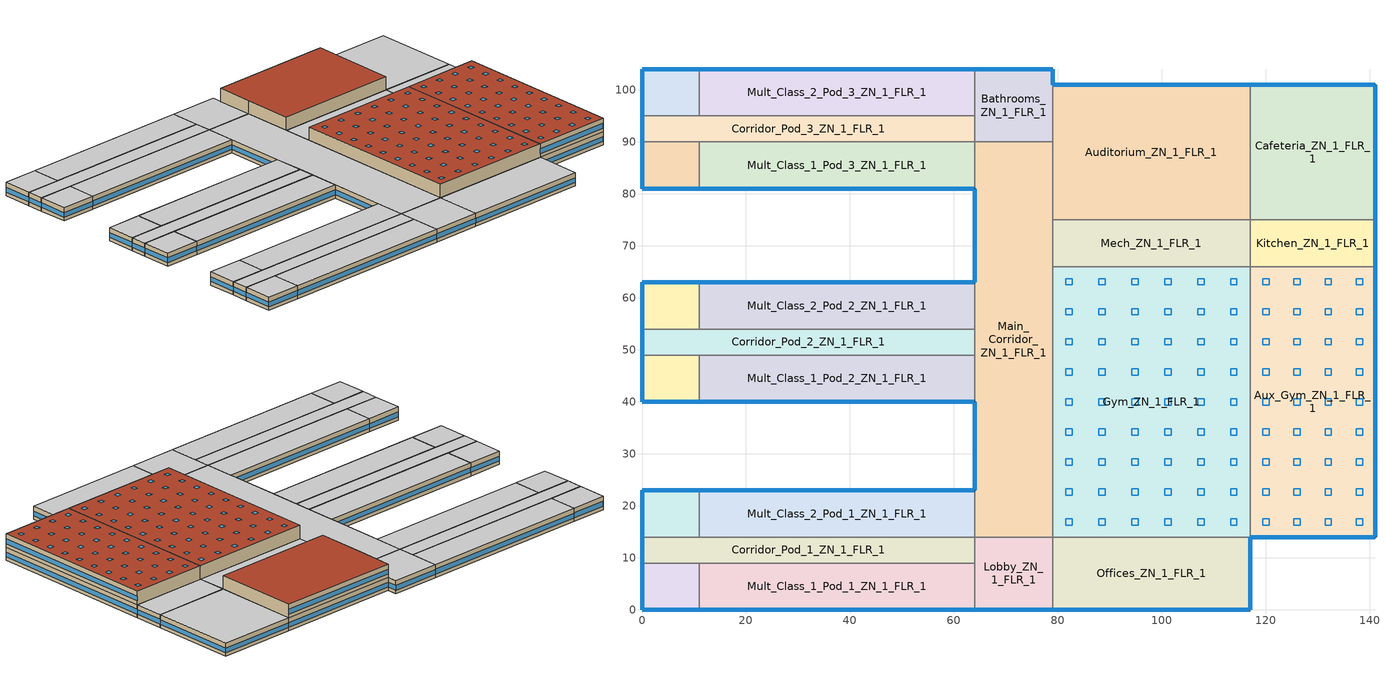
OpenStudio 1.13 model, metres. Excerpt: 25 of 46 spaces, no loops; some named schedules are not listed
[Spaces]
Kitchen_ZN_1_FLR_1
 floor ground: 141,75 141,66 117,66 117,75 z0
 wall outside: 141,66 141,75 z0:4
 wall to Cafeteria_ZN_1_FLR_1: 141,75 117,75 z0:4
 wall to Aux_Gym_ZN_1_FLR_1: 117,66 141,66 z0:4
 wall to Mech_ZN_1_FLR_1: 117,75 117,66 z0:4
 window: 141,66.05 141,74.95 z1.1:2.52
 ceiling to LIBRARY_MEDIA_CENTER_ZN_1_FLR_2: 141,66 141,75 117,75 117,66 z4
Gym_ZN_1_FLR_1
 floor ground: 117,66 117,14 79,14 79,66 z0
 wall to Aux_Gym_ZN_1_FLR_1: 117,14 117,66 z4:8; 117,14 117,66 z0:4
 wall to Main_Corridor_ZN_1_FLR_1: 79,66 79,14 z0:4
 wall to Offices_ZN_1_FLR_1: 79,14 117,14 z0:4
 wall to Offices_ZN_1_FLR_2: 79,14 117,14 z4:8
 wall to Mech_ZN_1_FLR_2: 117,66 79,66 z4:8
 wall to Mech_ZN_1_FLR_1: 117,66 79,66 z0:4
 wall to Main_Corridor_ZN_1_FLR_2: 79,66 79,14 z4:8
 roof outside: 117,14 117,66 79,66 79,14 z8
 skylight: 89.11,56.72 89.11,57.94 87.89,57.94 87.89,56.72 z8; 114.44,39.39 114.44,40.61 113.22,40.61 113.22,39.39 z8; 82.78,56.72 82.78,57.94 81.56,57.94 81.56,56.72 z8; 95.44,33.61 95.44,34.83 94.22,34.83 94.22,33.61 z8; 114.44,45.17 114.44,46.39 113.22,46.39 113.22,45.17 z8; 89.11,33.61 89.11,34.83 87.89,34.83 87.89,33.61 z8; 89.11,50.95 89.11,52.17 87.89,52.17 87.89,50.95 z8; 108.11,33.61 108.11,34.83 106.89,34.83 106.89,33.61 z8; 101.78,62.5 101.78,63.72 100.56,63.72 100.56,62.5 z8; 108.11,56.72 108.11,57.94 106.89,57.94 106.89,56.72 z8; 114.44,22.06 114.44,23.28 113.22,23.28 113.22,22.06 z8; 82.78,62.5 82.78,63.72 81.56,63.72 81.56,62.5 z8; 101.78,39.39 101.78,40.61 100.56,40.61 100.56,39.39 z8; 82.78,50.95 82.78,52.17 81.56,52.17 81.56,50.95 z8; 95.44,27.83 95.44,29.05 94.22,29.05 94.22,27.83 z8; 114.44,16.28 114.44,17.5 113.22,17.5 113.22,16.28 z8; 114.44,27.83 114.44,29.05 113.22,29.05 113.22,27.83 z8; 108.11,22.06 108.11,23.28 106.89,23.28 106.89,22.06 z8; 101.78,22.06 101.78,23.28 100.56,23.28 100.56,22.06 z8; 108.11,39.39 108.11,40.61 106.89,40.61 106.89,39.39 z8; 89.11,62.5 89.11,63.72 87.89,63.72 87.89,62.5 z8; 101.78,33.61 101.78,34.83 100.56,34.83 100.56,33.61 z8; 89.11,16.28 89.11,17.5 87.89,17.5 87.89,16.28 z8; 82.78,45.17 82.78,46.39 81.56,46.39 81.56,45.17 z8; 82.78,33.61 82.78,34.83 81.56,34.83 81.56,33.61 z8; 95.44,50.95 95.44,52.17 94.22,52.17 94.22,50.95 z8; 95.44,22.06 95.44,23.28 94.22,23.28 94.22,22.06 z8; 114.44,33.61 114.44,34.83 113.22,34.83 113.22,33.61 z8; 108.11,16.28 108.11,17.5 106.89,17.5 106.89,16.28 z8; 101.78,45.17 101.78,46.39 100.56,46.39 100.56,45.17 z8; 101.78,56.72 101.78,57.94 100.56,57.94 100.56,56.72 z8; 89.11,27.83 89.11,29.05 87.89,29.05 87.89,27.83 z8; 95.44,56.72 95.44,57.94 94.22,57.94 94.22,56.72 z8; 89.11,22.06 89.11,23.28 87.89,23.28 87.89,22.06 z8; 101.78,16.28 101.78,17.5 100.56,17.5 100.56,16.28 z8; 108.11,27.83 108.11,29.05 106.89,29.05 106.89,27.83 z8; 82.78,16.28 82.78,17.5 81.56,17.5 81.56,16.28 z8; 89.11,45.17 89.11,46.39 87.89,46.39 87.89,45.17 z8; 101.78,50.95 101.78,52.17 100.56,52.17 100.56,50.95 z8; 89.11,39.39 89.11,40.61 87.89,40.61 87.89,39.39 z8; 95.44,16.28 95.44,17.5 94.22,17.5 94.22,16.28 z8; 114.44,50.95 114.44,52.17 113.22,52.17 113.22,50.95 z8; 95.44,39.39 95.44,40.61 94.22,40.61 94.22,39.39 z8; 82.78,39.39 82.78,40.61 81.56,40.61 81.56,39.39 z8; 101.78,27.83 101.78,29.05 100.56,29.05 100.56,27.83 z8; 82.78,22.06 82.78,23.28 81.56,23.28 81.56,22.06 z8; 108.11,50.95 108.11,52.17 106.89,52.17 106.89,50.95 z8; 108.11,62.5 108.11,63.72 106.89,63.72 106.89,62.5 z8; 95.44,62.5 95.44,63.72 94.22,63.72 94.22,62.5 z8; 108.11,45.17 108.11,46.39 106.89,46.39 106.89,45.17 z8; 82.78,27.83 82.78,29.05 81.56,29.05 81.56,27.83 z8; 95.44,45.17 95.44,46.39 94.22,46.39 94.22,45.17 z8; 114.44,56.72 114.44,57.94 113.22,57.94 113.22,56.72 z8; 114.44,62.5 114.44,63.72 113.22,63.72 113.22,62.5 z8
Offices_ZN_1_FLR_1
 floor ground: 117,14 117,0 79,0 79,14 z0
 wall outside: 79,0 117,0 117,14 z0:4
 wall to Lobby_ZN_1_FLR_1: 79,14 79,0 z0:4
 window: 79.05,0 116.95,0 z1.1:2.5; 117,0.05 117,13.95 z1.1:2.51
 ceiling to Offices_ZN_1_FLR_2: 117,0 117,14 79,14 79,0 z4
Auditorium_ZN_1_FLR_1
 floor ground: 117,101 117,75 79,75 79,101 z0
 wall outside: 117,101 79,101 z4:8; 117,101 79,101 z0:4
 wall to LIBRARY_MEDIA_CENTER_ZN_1_FLR_2: 117,75 117,101 z4:8
 wall to Main_Corridor_ZN_1_FLR_1: 79,90 79,75 z0:4
 wall to Cafeteria_ZN_1_FLR_1: 117,75 117,101 z0:4
 wall to Bathrooms_ZN_1_FLR_2: 79,101 79,90 z4:8
 wall to Bathrooms_ZN_1_FLR_1: 79,101 79,90 z0:4
 wall to Main_Corridor_ZN_1_FLR_2: 79,90 79,75 z4:8
 wall to Mech_ZN_1_FLR_2: 79,75 117,75 z4:8
 wall to Mech_ZN_1_FLR_1: 79,75 117,75 z0:4
 window: 116.95,101 79.05,101 z5.1:6.5; 116.95,101 79.05,101 z1.1:2.5
 roof outside: 117,75 117,101 79,101 79,75 z8
Mult_Class_2_Pod_2_ZN_1_FLR_1
 floor ground: 64,63 64,54 11,54 11,63 z0
 wall outside: 64,63 11,63 z0:4
 wall to Corner_Class_2_Pod_2_ZN_1_FLR_1: 11,63 11,54 z0:4
 wall to Corridor_Pod_2_ZN_1_FLR_1: 11,54 64,54 z0:4
 wall to Main_Corridor_ZN_1_FLR_1: 64,54 64,63 z0:4
 window: 63.95,63 11.05,63 z1.1:2.5
 ceiling to Mult_Class_2_Pod_2_ZN_1_FLR_2: 64,54 64,63 11,63 11,54 z4
Aux_Gym_ZN_1_FLR_1
 floor ground: 141,66 141,14 117,14 117,66 z0
 wall outside: 117,14 141,14 141,66 z0:4; 117,14 141,14 141,66 z4:8
 wall to LIBRARY_MEDIA_CENTER_ZN_1_FLR_2: 141,66 117,66 z4:8
 window: 117.05,14 140.95,14 z5.1:6.51; 141,14.05 141,65.95 z5.1:6.5; 141,14.05 141,65.95 z1.1:2.5; 117.05,14 140.95,14 z1.1:2.51
 roof outside: 141,14 141,66 117,66 117,14 z8
 skylight: 120.61,50.95 120.61,52.17 119.39,52.17 119.39,50.95 z8; 138.61,22.06 138.61,23.28 137.39,23.28 137.39,22.06 z8; 120.61,27.83 120.61,29.05 119.39,29.05 119.39,27.83 z8; 126.61,56.72 126.61,57.94 125.39,57.94 125.39,56.72 z8; 138.61,56.72 138.61,57.94 137.39,57.94 137.39,56.72 z8; 126.61,27.83 126.61,29.05 125.39,29.05 125.39,27.83 z8; 126.61,16.28 126.61,17.5 125.39,17.5 125.39,16.28 z8; 120.61,39.39 120.61,40.61 119.39,40.61 119.39,39.39 z8; 138.61,45.17 138.61,46.39 137.39,46.39 137.39,45.17 z8; 126.61,45.17 126.61,46.39 125.39,46.39 125.39,45.17 z8; 132.61,16.28 132.61,17.5 131.39,17.5 131.39,16.28 z8; 138.61,27.83 138.61,29.05 137.39,29.05 137.39,27.83 z8; 132.61,33.61 132.61,34.83 131.39,34.83 131.39,33.61 z8; 138.61,16.28 138.61,17.5 137.39,17.5 137.39,16.28 z8; 120.61,62.5 120.61,63.72 119.39,63.72 119.39,62.5 z8; 132.61,39.39 132.61,40.61 131.39,40.61 131.39,39.39 z8; 138.61,50.95 138.61,52.17 137.39,52.17 137.39,50.95 z8; 138.61,62.5 138.61,63.72 137.39,63.72 137.39,62.5 z8; 132.61,45.17 132.61,46.39 131.39,46.39 131.39,45.17 z8; 138.61,33.61 138.61,34.83 137.39,34.83 137.39,33.61 z8; 126.61,39.39 126.61,40.61 125.39,40.61 125.39,39.39 z8; 126.61,62.5 126.61,63.72 125.39,63.72 125.39,62.5 z8; 132.61,62.5 132.61,63.72 131.39,63.72 131.39,62.5 z8; 120.61,56.72 120.61,57.94 119.39,57.94 119.39,56.72 z8; 132.61,50.95 132.61,52.17 131.39,52.17 131.39,50.95 z8; 120.61,45.17 120.61,46.39 119.39,46.39 119.39,45.17 z8; 126.61,33.61 126.61,34.83 125.39,34.83 125.39,33.61 z8; 138.61,39.39 138.61,40.61 137.39,40.61 137.39,39.39 z8; 132.61,56.72 132.61,57.94 131.39,57.94 131.39,56.72 z8; 120.61,33.61 120.61,34.83 119.39,34.83 119.39,33.61 z8; 120.61,16.28 120.61,17.5 119.39,17.5 119.39,16.28 z8; 132.61,22.06 132.61,23.28 131.39,23.28 131.39,22.06 z8; 126.61,22.06 126.61,23.28 125.39,23.28 125.39,22.06 z8; 126.61,50.95 126.61,52.17 125.39,52.17 125.39,50.95 z8; 120.61,22.06 120.61,23.28 119.39,23.28 119.39,22.06 z8; 132.61,27.83 132.61,29.05 131.39,29.05 131.39,27.83 z8
Cafeteria_ZN_1_FLR_1
 floor ground: 141,101 141,75 117,75 117,101 z0
 wall outside: 141,75 141,101 117,101 z0:4
 window: 141,75.05 141,100.95 / 140.95,101 117.05,101 z1.1:2.51
 ceiling to LIBRARY_MEDIA_CENTER_ZN_1_FLR_2: 141,75 141,101 117,101 117,75 z4
Corner_Class_2_Pod_3_ZN_1_FLR_1
 floor ground: 11,104 11,95 0,95 0,104 z0
 wall outside: 11,104 0,104 0,95 z0:4
 wall to Corridor_Pod_3_ZN_1_FLR_1: 0,95 11,95 z0:4
 wall to Mult_Class_2_Pod_3_ZN_1_FLR_1: 11,95 11,104 z0:4
 window: 0,103.95 0,95.05 z1.1:2.52; 10.95,104 0.05,104 z1.1:2.51
 ceiling to Corner_Class_2_Pod_3_ZN_1_FLR_2: 11,95 11,104 0,104 0,95 z4
Mult_Class_1_Pod_1_ZN_1_FLR_1
 floor ground: 64,9 64,0 11,0 11,9 z0
 wall outside: 11,0 64,0 z0:4
 wall to Lobby_ZN_1_FLR_1: 64,0 64,9 z0:4
 wall to Corner_Class_1_Pod_1_ZN_1_FLR_1: 11,9 11,0 z0:4
 wall to Corridor_Pod_1_ZN_1_FLR_1: 64,9 11,9 z0:4
 window: 11.05,0 63.95,0 z1.1:2.5
 ceiling to Mult_Class_1_Pod_1_ZN_1_FLR_2: 64,0 64,9 11,9 11,0 z4
Corner_Class_1_Pod_1_ZN_1_FLR_1
 floor ground: 11,9 11,0 0,0 0,9 z0
 wall outside: 0,9 0,0 11,0 z0:4
 wall to Corridor_Pod_1_ZN_1_FLR_1: 11,9 0,9 z0:4
 window: 0.05,0 10.95,0 z1.1:2.51; 0,8.95 0,0.05 z1.1:2.52
 ceiling to Corner_Class_1_Pod_1_ZN_1_FLR_2: 11,0 11,9 0,9 0,0 z4
Corner_Class_1_Pod_2_ZN_1_FLR_1
 floor ground: 11,49 11,40 0,40 0,49 z0
 wall outside: 0,49 0,40 11,40 z0:4
 wall to Mult_Class_1_Pod_2_ZN_1_FLR_1: 11,40 11,49 z0:4
 wall to Corridor_Pod_2_ZN_1_FLR_1: 11,49 0,49 z0:4
 window: 0.05,40 10.95,40 z1.1:2.51; 0,48.95 0,40.05 z1.1:2.52
 ceiling to Corner_Class_1_Pod_2_ZN_1_FLR_2: 11,40 11,49 0,49 0,40 z4
Corridor_Pod_2_ZN_1_FLR_1
 floor ground: 64,54 64,49 0,49 0,54 z0
 wall outside: 0,54 0,49 z0:4
 wall to Corner_Class_2_Pod_2_ZN_1_FLR_1: 11,54 0,54 z0:4
 wall to Main_Corridor_ZN_1_FLR_1: 64,49 64,54 z0:4
 wall to Mult_Class_1_Pod_2_ZN_1_FLR_1: 11,49 64,49 z0:4
 window: 0,53.95 0,49.05 z1.1:2.53
 ceiling to Corridor_Pod_2_ZN_1_FLR_2: 64,49 64,54 0,54 0,49 z4
Corridor_Pod_1_ZN_1_FLR_1
 floor ground: 64,14 64,9 0,9 0,14 z0
 wall outside: 0,14 0,9 z0:4
 wall to Mult_Class_2_Pod_1_ZN_1_FLR_1: 64,14 11,14 z0:4
 wall to Corner_Class_2_Pod_1_ZN_1_FLR_1: 11,14 0,14 z0:4
 wall to Lobby_ZN_1_FLR_1: 64,9 64,14 z0:4
 window: 0,13.95 0,9.05 z1.1:2.53
 ceiling to Corridor_Pod_1_ZN_1_FLR_2: 64,9 64,14 0,14 0,9 z4
Main_Corridor_ZN_1_FLR_1
 floor ground: 79,90 79,14 64,14 64,90 z0
 wall outside: 64,81 64,63 / 64,40 64,23 z0:4
 wall to Mult_Class_2_Pod_1_ZN_1_FLR_1: 64,23 64,14 z0:4
 wall to Lobby_ZN_1_FLR_1: 64,14 79,14 z0:4
 wall to Mult_Class_1_Pod_3_ZN_1_FLR_1: 64,90 64,81 z0:4
 wall to Mech_ZN_1_FLR_1: 79,66 79,75 z0:4
 wall to Mult_Class_1_Pod_2_ZN_1_FLR_1: 64,49 64,40 z0:4
 wall to Bathrooms_ZN_1_FLR_1: 79,90 64,90 z0:4
 window: 64,80.95 64,63.05 / 64,39.95 64,23.05 z1.1:2.51
 ceiling to Main_Corridor_ZN_1_FLR_2: 79,14 79,90 64,90 64,14 z4
Bathrooms_ZN_1_FLR_1
 floor ground: 79,104 79,90 64,90 64,104 z0
 wall outside: 79,101 79,104 64,104 z0:4
 wall to Corridor_Pod_3_ZN_1_FLR_1: 64,95 64,90 z0:4
 wall to Mult_Class_2_Pod_3_ZN_1_FLR_1: 64,104 64,95 z0:4
 window: 78.95,104 64.05,104 z1.1:2.51; 79,101.05 79,103.95 z1.1:2.55
 ceiling to Bathrooms_ZN_1_FLR_2: 79,90 79,104 64,104 64,90 z4
Corridor_Pod_3_ZN_1_FLR_1
 floor ground: 64,95 64,90 0,90 0,95 z0
 wall outside: 0,95 0,90 z0:4
 wall to Mult_Class_1_Pod_3_ZN_1_FLR_1: 11,90 64,90 z0:4
 wall to Corner_Class_1_Pod_3_ZN_1_FLR_1: 0,90 11,90 z0:4
 wall to Mult_Class_2_Pod_3_ZN_1_FLR_1: 64,95 11,95 z0:4
 window: 0,94.95 0,90.05 z1.1:2.53
 ceiling to Corridor_Pod_3_ZN_1_FLR_2: 64,90 64,95 0,95 0,90 z4
Mult_Class_1_Pod_3_ZN_1_FLR_1
 floor ground: 64,90 64,81 11,81 11,90 z0
 wall outside: 11,81 64,81 z0:4
 wall to Corner_Class_1_Pod_3_ZN_1_FLR_1: 11,90 11,81 z0:4
 window: 11.05,81 63.95,81 z1.1:2.5
 ceiling to Mult_Class_1_Pod_3_ZN_1_FLR_2: 64,81 64,90 11,90 11,81 z4
Mult_Class_2_Pod_1_ZN_1_FLR_1
 floor ground: 64,23 64,14 11,14 11,23 z0
 wall outside: 64,23 11,23 z0:4
 wall to Corner_Class_2_Pod_1_ZN_1_FLR_1: 11,23 11,14 z0:4
 window: 63.95,23 11.05,23 z1.1:2.5
 ceiling to Mult_Class_2_Pod_1_ZN_1_FLR_2: 64,14 64,23 11,23 11,14 z4
Lobby_ZN_1_FLR_1
 floor ground: 79,14 79,0 64,0 64,14 z0
 wall outside: 64,0 79,0 z0:4
 window: 64.05,0 78.95,0 z1.1:2.51
 ceiling to Lobby_ZN_1_FLR_2: 79,0 79,14 64,14 64,0 z4
Mult_Class_2_Pod_3_ZN_1_FLR_1
 floor ground: 64,104 64,95 11,95 11,104 z0
 wall outside: 64,104 11,104 z0:4
 window: 63.95,104 11.05,104 z1.1:2.5
 ceiling to Mult_Class_2_Pod_3_ZN_1_FLR_2: 64,95 64,104 11,104 11,95 z4
Corner_Class_2_Pod_2_ZN_1_FLR_1
 floor ground: 11,63 11,54 0,54 0,63 z0
 wall outside: 11,63 0,63 0,54 z0:4
 window: 10.95,63 0.05,63 z1.1:2.51; 0,62.95 0,54.05 z1.1:2.52
 ceiling to Corner_Class_2_Pod_2_ZN_1_FLR_2: 11,54 11,63 0,63 0,54 z4
Corner_Class_2_Pod_1_ZN_1_FLR_1
 floor ground: 11,23 11,14 0,14 0,23 z0
 wall outside: 11,23 0,23 0,14 z0:4
 window: 0,22.95 0,14.05 z1.1:2.52; 10.95,23 0.05,23 z1.1:2.51
 ceiling to Corner_Class_2_Pod_1_ZN_1_FLR_2: 11,14 11,23 0,23 0,14 z4
Mech_ZN_1_FLR_1
 floor ground: 117,75 117,66 79,66 79,75 z0
 ceiling to Mech_ZN_1_FLR_2: 117,66 117,75 79,75 79,66 z4
Corner_Class_1_Pod_3_ZN_1_FLR_1
 floor ground: 11,90 11,81 0,81 0,90 z0
 wall outside: 0,90 0,81 11,81 z0:4
 window: 0.05,81 10.95,81 z1.1:2.51; 0,89.95 0,81.05 z1.1:2.52
 ceiling to Corner_Class_1_Pod_3_ZN_1_FLR_2: 11,81 11,90 0,90 0,81 z4
Mult_Class_1_Pod_2_ZN_1_FLR_1
 floor ground: 64,49 64,40 11,40 11,49 z0
 wall outside: 11,40 64,40 z0:4
 window: 11.05,40 63.95,40 z1.1:2.5
 ceiling to Mult_Class_1_Pod_2_ZN_1_FLR_2: 64,40 64,49 11,49 11,40 z4
[Site]
Vancouver Int'l_BC_CAN: Latitude {deg}=49.18; Longitude {deg}=-123.17; Time Zone {hr}=-8; Elevation {m}=2; Terrain=City
[Building]
NECB 2011-SecondarySchool-NECB HDD Method-CAN_BC_Vancouver.718920_CWEC.epw created: 2016-11-24 16:47:00 +0000: North Axis {deg}=0; Default Construction Set=NECB 2011 - SecSchl - NECB HDD Method; Standards Building Type=SecondarySchool
[ClimateZones]
Climate Zone Institution Name 1=ASHRAE; Climate Zone Document Name 1=ANSI/ASHRAE Standard 169; Climate Zone Document Year 1=2006; Climate Zone Institution Name 2=CEC; Climate Zone Document Name 2=California Climate Zone Descriptions; Climate Zone Document Year 2=1995
[Site:GroundTemperature:BuildingSurface]
19.527, 19.502, 19.536, 19.598, 20.002, 21.64, 22.225, 22.375, 21.449, 20.121, 19.802, 19.633
[Site:WaterMainsTemperature]
Calculation Method=Correlation; Annual Average Outdoor Air Temperature {C}=9.71667; Maximum Difference In Monthly Average Outdoor Air Temperatures {deltaC}=13.9
[SizingPeriod:DesignDay] Barometric Pressure {Pa}=101301; Sky Clearness=0; Rain Indicator=0; Snow Indicator=0; Day of Month=21; Daylight Saving Time Indicator=0; Humidity Indicating Type=Wetbulb; Dry-Bulb Temperature Range Modifier Type=DefaultMultipliers
Name | Maximum Dry-Bulb Temperature {C} | Daily Dry-Bulb Temperature Range {deltaC} | Humidity Indicating Conditions at Maximum Dry-Bulb | Wind Speed {m/s} | Wind Direction {deg} | Month | Day Type | Solar Model Indicator | ASHRAE Taub | ASHRAE Taud
Vancouver Int'l Ann Clg .4% Condns DB=>MWB | 25 | 7.6 | 18.2 | 3.6 | 300 | 8 | SummerDesignDay | ASHRAETau | 0.371 | 2.445
Vancouver Int'l Ann Htg 99.6% Condns DB | -7 | 0 | -7 | 2.9 | 100 | 12 | WinterDesignDay | ASHRAEClearSky
[Material:NoMass] Thermal Absorptance=0.9; Solar Absorptance=0.7
Name | Roughness | Thermal Resistance {m2-K/W} | Visible Absorptance
CP02 CARPET PAD | VeryRough | 0.21648 | 0.8
Typical Insulation R-13.06 | Smooth | 2.2993 | 0.7
Typical Carpet Pad | Smooth | 0.21648 | 0.8
Typical Insulation R-10.11 | Smooth | 1.78074 | 0.7
Typical Insulation R-19.63 | Smooth | 3.4567 | 0.7
Typical Insulation R-0.58 | Smooth | 0.101875 | 0.7
Typical Insulation R-1.15 | Smooth | 0.202527 | 0.7
[Material]
Name | Roughness | Thickness {m} | Conductivity {W/m-K} | Density {kg/m3} | Specific Heat {J/kg-K} | Thermal Absorptance | Solar Absorptance | Visible Absorptance
100mm Normalweight concrete floor | MediumSmooth | 0.1016 | 2.31 | 2322 | 832
G01 13mm gypsum board | Smooth | 0.0127 | 0.16 | 800 | 1090 | 0.9 | 0.7 | 0.5
4 in. Normalweight Concrete Floor | MediumRough | 0.1016 | 2.31 | 2322 | 832 | 0.9 | 0.7 | 0.7
1IN Stucco | Smooth | 0.0253 | 0.6918 | 1858 | 837 | 0.9 | 0.7 | 0.92
8IN CONCRETE HW RefBldg | Rough | 0.2032 | 1.311 | 2240 | 836.8 | 0.9 | 0.7 | 0.7
1/2IN Gypsum | Smooth | 0.0127 | 0.16 | 784.9 | 830 | 0.9 | 0.4 | 0.4
Metal Roof Surface; F08 Metal surface | Smooth | 0.0008 | 45.28 | 7824 | 500 | 0.9 | 0.7 | 0.7
6 in. Normalweight Concrete Floor | MediumRough | 0.1524 | 2.31 | 2322 | 832 | 0.9 | 0.7 | 0.7
G05 25mm wood | MediumSmooth | 0.0254 | 0.15 | 608 | 1630 | 0.9 | 0.5 | 0.5
[Construction]
Typical Insulated Exterior Mass Floor R-15.63: Typical Insulation R-13.06, 4 in. Normalweight Concrete Floor, Typical Carpet Pad
Typical Insulated Exterior Mass Wall R-12.5: 1IN Stucco, 8IN CONCRETE HW RefBldg, Typical Insulation R-10.11, 1/2IN Gypsum
Typical Insulated Metal Building Roof R-20.41: Metal Roof Surface, Typical Insulation R-19.63
Typical Interior Floor: 100mm Normalweight concrete floor, CP02 CARPET PAD
Typical Interior Wall: G01 13mm gypsum board, G01 13mm gypsum board
Typical Interior Ceiling: CP02 CARPET PAD, 100mm Normalweight concrete floor
Typical Insulated Carpeted 6in Slab Floor: 6 in. Normalweight Concrete Floor, Typical Carpet Pad
U 0.55 SHGC 0.31 Dbl Ref-D Tint 6mm/6mm Air: REF D TINT 6MM, AIR 6MM, CLEAR 6MM
Typical Insulated Metal Door R-1.43: F08 Metal surface, Typical Insulation R-0.58
U 0.35 SHGC 0.35 Dbl LoE (e2-.1) Tint 6mm/13mm Air: LoE TINT 6MM, AIR 13MM, CLEAR 6MM
Typical Overhead Door R-2.0: Typical Insulation R-1.15
U 0.48 SHGC 0.40 Dbl Ref-D Clr 6mm/13mm: REF D CLEAR 6MM, AIR 13MM, CLEAR 6MM
Typical Interior Window: Clear 3mm
Typical Interior Door; Typical Interior Partition: G05 25mm wood
[DefaultConstructionSet]
NECB 2011 - SecSchl - NECB HDD Method: Default Exterior Surface Constructions=Default Surface Constructions 1; Default Interior Surface Constructions=Default Surface Constructions 2; Default Ground Contact Surface Constructions=Default Surface Constructions 3; Default Exterior SubSurface Constructions=Default Sub Surface Constructions 1; Default Interior SubSurface Constructions=Default Sub Surface Constructions 2; Interior Partition Construction=Typical Interior Partition
[DefaultSurfaceConstructions]
Name | Floor Construction | Wall Construction | Roof Ceiling Construction
Default Surface Constructions 1 | Typical Insulated Exterior Mass Floor R-15.63 | Typical Insulated Exterior Mass Wall R-12.5 | Typical Insulated Metal Building Roof R-20.41
Default Surface Constructions 2 | Typical Interior Floor | Typical Interior Wall | Typical Interior Ceiling
Default Surface Constructions 3 | Typical Insulated Carpeted 6in Slab Floor | Typical Insulated Carpeted 6in Slab Floor | Typical Insulated Carpeted 6in Slab Floor
[DefaultSubSurfaceConstructions]
Name | Fixed Window Construction | Operable Window Construction | Door Construction | Glass Door Construction | Overhead Door Construction | Skylight Construction | Tubular Daylight Dome Construction | Tubular Daylight Diffuser Construction
Default Sub Surface Constructions 1 | U 0.55 SHGC 0.31 Dbl Ref-D Tint 6mm/6mm Air | U 0.55 SHGC 0.31 Dbl Ref-D Tint 6mm/6mm Air | Typical Insulated Metal Door R-1.43 | U 0.35 SHGC 0.35 Dbl LoE (e2-.1) Tint 6mm/13mm Air | Typical Overhead Door R-2.0 | U 0.48 SHGC 0.40 Dbl Ref-D Clr 6mm/13mm | Typical Interior Window | Typical Interior Window
Default Sub Surface Constructions 2 | Typical Interior Window | Typical Interior Window | Typical Interior Door
[WindowMaterial:Glazing] Optical Data Type=SpectralAverage; Infrared Transmittance at Normal Incidence=0; Front Side Infrared Hemispherical Emissivity=0.84; Conductivity {W/m-K}=0.9; Dirt Correction Factor for Solar and Visible Transmittance=1; Solar Diffusing=No
Name | Thickness {m} | Solar Transmittance at Normal Incidence | Front Side Solar Reflectance at Normal Incidence | Back Side Solar Reflectance at Normal Incidence | Visible Transmittance at Normal Incidence | Front Side Visible Reflectance at Normal Incidence | Back Side Visible Reflectance at Normal Incidence | Back Side Infrared Hemispherical Emissivity
REF D TINT 6MM | 0.006 | 0.3 | 0.14 | 0.36 | 0.25 | 0.18 | 0.45 | 0.82
CLEAR 6MM | 0.006 | 0.775 | 0.071 | 0.071 | 0.881 | 0.08 | 0.08 | 0.84
LoE TINT 6MM | 0.006 | 0.36 | 0.093 | 0.2 | 0.5 | 0.035 | 0.054 | 0.1
REF D CLEAR 6MM | 0.006 | 0.429 | 0.308 | 0.379 | 0.334 | 0.453 | 0.505 | 0.82
Clear 3mm | 0.003 | 0.837 | 0.075 | 0.075 | 0.898 | 0.081 | 0.081 | 0.84
[WindowMaterial:Gas] Gas Type=Air
Name | Thickness {m}
AIR 6MM | 0.0063
AIR 13MM | 0.0127
[Space] Building Story=Building Story 1; Part of Total Floor Area=Yes
Name | Space Type | Thermal Zone
Kitchen_ZN_1_FLR_1 | Space Function Food preparation | Sys-3 Flr-1 Sch-B HPlcmt-east
Corner_Class_1_Pod_2_ZN_1_FLR_1; Mult_Class_1_Pod_2_ZN_1_FLR_1; Mult_Class_1_Pod_3_ZN_1_FLR_1; Mult_Class_1_Pod_1_ZN_1_FLR_1; Corner_Class_1_Pod_1_ZN_1_FLR_1; Corner_Class_1_Pod_3_ZN_1_FLR_1 | Space Function Classroom/lecture/training | Sys-3 Flr-1 Sch-D HPlcmt-south
Gym_ZN_1_FLR_1 | Space Function Gym - play | Sys-3 Flr-1 Sch-B HPlcmt-core
Offices_ZN_1_FLR_1 | Space Function Office - enclosed | Sys-3 Flr-1 Sch-A HPlcmt-south
Auditorium_ZN_1_FLR_1 | Space Function Audience - auditorium | Sys-3 Flr-1 Sch-C HPlcmt-north
Mult_Class_2_Pod_2_ZN_1_FLR_1; Mult_Class_2_Pod_1_ZN_1_FLR_1; Corner_Class_2_Pod_3_ZN_1_FLR_1; Corner_Class_2_Pod_1_ZN_1_FLR_1; Mult_Class_2_Pod_3_ZN_1_FLR_1; Corner_Class_2_Pod_2_ZN_1_FLR_1 | Space Function Classroom/lecture/training | Sys-3 Flr-1 Sch-D HPlcmt-north
Aux_Gym_ZN_1_FLR_1 | Space Function Gym - play | Sys-3 Flr-1 Sch-B HPlcmt-east
Cafeteria_ZN_1_FLR_1 | Space Function Conf./meet./multi-purpose | Sys-3 Flr-1 Sch-C HPlcmt-east
Mech_ZN_1_FLR_1 | Space Function Electrical/Mechanical-sch-D | Sys-3 Flr-1 Sch-D HPlcmt-core
Corridor_Pod_1_ZN_1_FLR_1; Corridor_Pod_3_ZN_1_FLR_1; Corridor_Pod_2_ZN_1_FLR_1; Main_Corridor_ZN_1_FLR_1 | Space Function Corr. >= 2.4m wide-sch-D | Sys-3 Flr-1 Sch-D HPlcmt-west
Bathrooms_ZN_1_FLR_1 | Space Function Washroom-sch-D | Sys-3 Flr-1 Sch-D HPlcmt-north
Lobby_ZN_1_FLR_1 | Space Function Lobby - elevator | Sys-3 Flr-1 Sch-C HPlcmt-south
[SpaceType] Standards Building Type=Space Function
Name | Default Schedule Set | Design Specification Outdoor Air Object | Standards Space Type
Space Function Audience - auditorium | Space Function Audience - auditorium Schedule Set | Space Function Audience - auditorium Ventilation | Audience - auditorium
Space Function Gym - play | Space Function Gym - play Schedule Set | Space Function Gym - play Ventilation | Gym - play
Space Function Washroom-sch-D | Space Function Washroom-sch-D Schedule Set | Space Function Washroom-sch-D Ventilation | Washroom-sch-D
Space Function Conf./meet./multi-purpose | Space Function Conf./meet./multi-purpose Schedule Set | Space Function Conf./meet./multi-purpose Ventilation | Conf./meet./multi-purpose
Space Function Classroom/lecture/training | Space Function Classroom/lecture/training Schedule Set | Space Function Classroom/lecture/training Ventilation | Classroom/lecture/training
Space Function Corr. >= 2.4m wide-sch-D | Space Function Corr. >= 2.4m wide-sch-D Schedule Set | Space Function Corr. >= 2.4m wide-sch-D Ventilation | Corr. >= 2.4m wide-sch-D
Space Function Food preparation | Space Function Food preparation Schedule Set | Space Function Food preparation Ventilation | Food preparation
Space Function Lobby - elevator | Space Function Lobby - elevator Schedule Set | Space Function Lobby - elevator Ventilation | Lobby - elevator
Space Function Electrical/Mechanical-sch-D | Space Function Electrical/Mechanical-sch-D Schedule Set | Space Function Electrical/Mechanical-sch-D Ventilation | Electrical/Mechanical-sch-D
Space Function Office - enclosed | Space Function Office - enclosed Schedule Set | Space Function Office - enclosed Ventilation | Office - enclosed
[People:Definition] Number of People Calculation Method=People/Area; Fraction Radiant=0.3
Name | People per Space Floor Area {person/m2}
Space Function Audience - auditorium People Definition; Space Function Conf./meet./multi-purpose People Definition; Space Function Gym - play People Definition | 0.199993
Space Function Classroom/lecture/training People Definition | 0.133365
Space Function Corr. >= 2.4m wide-sch-D People Definition | 0.0100104
Space Function Electrical/Mechanical-sch-D People Definition | 0.0049514
Space Function Food preparation People Definition; Space Function Office - enclosed People Definition | 0.0500522
Space Function Lobby - elevator People Definition | 0.0999967
Space Function Washroom-sch-D People Definition | 0.0333681
[People] Work Efficiency Schedule=Work Efficiency Schedule; Clothing Insulation Schedule=Clothing Schedule; Air Velocity Schedule=Air Velocity Schedule
Name | People Definition | Space or SpaceType
Space Function Audience - auditorium People | Space Function Audience - auditorium People Definition | Space Function Audience - auditorium
Space Function Classroom/lecture/training People | Space Function Classroom/lecture/training People Definition | Space Function Classroom/lecture/training
Space Function Conf./meet./multi-purpose People | Space Function Conf./meet./multi-purpose People Definition | Space Function Conf./meet./multi-purpose
Space Function Corr. >= 2.4m wide-sch-D People | Space Function Corr. >= 2.4m wide-sch-D People Definition | Space Function Corr. >= 2.4m wide-sch-D
Space Function Electrical/Mechanical-sch-D People | Space Function Electrical/Mechanical-sch-D People Definition | Space Function Electrical/Mechanical-sch-D
Space Function Food preparation People | Space Function Food preparation People Definition | Space Function Food preparation
Space Function Gym - play People | Space Function Gym - play People Definition | Space Function Gym - play
Space Function Lobby - elevator People | Space Function Lobby - elevator People Definition | Space Function Lobby - elevator
Space Function Office - enclosed People | Space Function Office - enclosed People Definition | Space Function Office - enclosed
Space Function Washroom-sch-D People | Space Function Washroom-sch-D People Definition | Space Function Washroom-sch-D
[Lights:Definition] Design Level Calculation Method=Watts/Area; Fraction Radiant=0.5; Fraction Visible=0.2
Name | Watts per Space Floor Area {W/m2}
Space Function Audience - auditorium Lights Definition | 8.49993
Space Function Classroom/lecture/training Lights Definition; Space Function Electrical/Mechanical-sch-D Lights Definition | 13.2999
Space Function Conf./meet./multi-purpose Lights Definition | 13.1999
Space Function Corr. >= 2.4m wide-sch-D Lights Definition | 7.09994
Space Function Food preparation Lights Definition | 10.6999
Space Function Gym - play Lights Definition | 12.8999
Space Function Lobby - elevator Lights Definition | 6.89994
Space Function Office - enclosed Lights Definition | 11.8999
Space Function Washroom-sch-D Lights Definition | 10.4999
[Lights]
Name | Lights Definition | Space or SpaceType
Space Function Audience - auditorium Lights | Space Function Audience - auditorium Lights Definition | Space Function Audience - auditorium
Space Function Classroom/lecture/training Lights | Space Function Classroom/lecture/training Lights Definition | Space Function Classroom/lecture/training
Space Function Conf./meet./multi-purpose Lights | Space Function Conf./meet./multi-purpose Lights Definition | Space Function Conf./meet./multi-purpose
Space Function Corr. >= 2.4m wide-sch-D Lights | Space Function Corr. >= 2.4m wide-sch-D Lights Definition | Space Function Corr. >= 2.4m wide-sch-D
Space Function Electrical/Mechanical-sch-D Lights | Space Function Electrical/Mechanical-sch-D Lights Definition | Space Function Electrical/Mechanical-sch-D
Space Function Food preparation Lights | Space Function Food preparation Lights Definition | Space Function Food preparation
Space Function Gym - play Lights | Space Function Gym - play Lights Definition | Space Function Gym - play
Space Function Lobby - elevator Lights | Space Function Lobby - elevator Lights Definition | Space Function Lobby - elevator
Space Function Office - enclosed Lights | Space Function Office - enclosed Lights Definition | Space Function Office - enclosed
Space Function Washroom-sch-D Lights | Space Function Washroom-sch-D Lights Definition | Space Function Washroom-sch-D
[ElectricEquipment:Definition] Design Level Calculation Method=Watts/Area; Fraction Radiant=0.5
Name | Watts per Space Floor Area {W/m2}
Space Function Audience - auditorium Elec Equip Definition | 2.49998
Space Function Classroom/lecture/training Elec Equip Definition | 4.99996
Space Function Conf./meet./multi-purpose Elec Equip Definition; Space Function Electrical/Mechanical-sch-D Elec Equip Definition; Space Function Lobby - elevator Elec Equip Definition; Space Function Washroom-sch-D Elec Equip Definition | 0.999992
Space Function Food preparation Elec Equip Definition | 9.99992
Space Function Gym - play Elec Equip Definition | 1.49999
Space Function Office - enclosed Elec Equip Definition | 7.49994
[ElectricEquipment]
Name | Electric Equipment Definition | Space or SpaceType
Space Function Audience - auditorium Elec Equip | Space Function Audience - auditorium Elec Equip Definition | Space Function Audience - auditorium
Space Function Classroom/lecture/training Elec Equip | Space Function Classroom/lecture/training Elec Equip Definition | Space Function Classroom/lecture/training
Space Function Conf./meet./multi-purpose Elec Equip | Space Function Conf./meet./multi-purpose Elec Equip Definition | Space Function Conf./meet./multi-purpose
Space Function Electrical/Mechanical-sch-D Elec Equip | Space Function Electrical/Mechanical-sch-D Elec Equip Definition | Space Function Electrical/Mechanical-sch-D
Space Function Food preparation Elec Equip | Space Function Food preparation Elec Equip Definition | Space Function Food preparation
Space Function Gym - play Elec Equip | Space Function Gym - play Elec Equip Definition | Space Function Gym - play
Space Function Lobby - elevator Elec Equip | Space Function Lobby - elevator Elec Equip Definition | Space Function Lobby - elevator
Space Function Office - enclosed Elec Equip | Space Function Office - enclosed Elec Equip Definition | Space Function Office - enclosed
Space Function Washroom-sch-D Elec Equip | Space Function Washroom-sch-D Elec Equip Definition | Space Function Washroom-sch-D
[DesignSpecification:OutdoorAir] Outdoor Air Method=Sum
Name | Outdoor Air Flow per Floor Area {m3/s-m2}
Space Function Audience - auditorium Ventilation; Space Function Lobby - elevator Ventilation | 0.0041148
Space Function Classroom/lecture/training Ventilation | 0.00278384
Space Function Conf./meet./multi-purpose Ventilation | 0.0015748
Space Function Corr. >= 2.4m wide-sch-D Ventilation; Space Function Electrical/Mechanical-sch-D Ventilation; Space Function Washroom-sch-D Ventilation | 0.0003048
Space Function Food preparation Ventilation | 0.0013716
Space Function Gym - play Ventilation | 0.001524
Space Function Office - enclosed Ventilation | 0.0004318
[DefaultScheduleSet] People Activity Level Schedule=NECB-Activity; Infiltration Schedule=Always On
Name | Number of People Schedule | Lighting Schedule | Electric Equipment Schedule
Space Function Audience - auditorium Schedule Set; Space Function Conf./meet./multi-purpose Schedule Set; Space Function Lobby - elevator Schedule Set | NECB-C-Occupancy | NECB-C-Lighting | NECB-C-Electric-Equipment
Space Function Classroom/lecture/training Schedule Set; Space Function Corr. >= 2.4m wide-sch-D Schedule Set; Space Function Electrical/Mechanical-sch-D Schedule Set; Space Function Washroom-sch-D Schedule Set | NECB-D-Occupancy | NECB-D-Lighting | NECB-D-Electric-Equipment
Space Function Food preparation Schedule Set; Space Function Gym - play Schedule Set | NECB-B-Occupancy | NECB-B-Lighting | NECB-B-Electric-Equipment
Space Function Office - enclosed Schedule Set | NECB-A-Occupancy | NECB-A-Lighting | NECB-A-Electric-Equipment
[ThermostatSetpoint:DualSetpoint]
Name | Heating Setpoint Temperature Schedule | Cooling Setpoint Temperature Schedule
Space Function Office - enclosed Thermostat 3 | NECB-A-Thermostat Setpoint-Heating | NECB-A-Thermostat Setpoint-Cooling
Space Function Classroom/lecture/training Thermostat 25; Space Function Corr. >= 2.4m wide-sch-D Thermostat 9; Space Function Classroom/lecture/training Thermostat 26; Space Function Electrical/Mechanical-sch-D Thermostat 3 | NECB-D-Thermostat Setpoint-Heating | NECB-D-Thermostat Setpoint-Cooling
Space Function Audience - auditorium Thermostat 2; Space Function Conf./meet./multi-purpose Thermostat 2; Space Function Lobby - elevator Thermostat 3 | NECB-C-Thermostat Setpoint-Heating | NECB-C-Thermostat Setpoint-Cooling
Space Function Food preparation Thermostat 2; Space Function Gym - play Thermostat 3 | NECB-B-Thermostat Setpoint-Heating | NECB-B-Thermostat Setpoint-Cooling
[SpaceInfiltration:DesignFlowRate] Schedule=Always On Discrete; Design Flow Rate Calculation Method=Flow/ExteriorArea; Flow per Exterior Surface Area {m3/s-m2}=0.00025; Constant Term Coefficient=0; Temperature Term Coefficient=0; Velocity Term Coefficient=0.224; Velocity Squared Term Coefficient=0
Name | Space or SpaceType
Auditorium_ZN_1_FLR_1 Infiltration | Auditorium_ZN_1_FLR_1
Aux_Gym_ZN_1_FLR_1 Infiltration | Aux_Gym_ZN_1_FLR_1
Bathrooms_ZN_1_FLR_1 Infiltration | Bathrooms_ZN_1_FLR_1
Cafeteria_ZN_1_FLR_1 Infiltration | Cafeteria_ZN_1_FLR_1
Corner_Class_1_Pod_1_ZN_1_FLR_1 Infiltration | Corner_Class_1_Pod_1_ZN_1_FLR_1
Corner_Class_1_Pod_2_ZN_1_FLR_1 Infiltration | Corner_Class_1_Pod_2_ZN_1_FLR_1
Corner_Class_1_Pod_3_ZN_1_FLR_1 Infiltration | Corner_Class_1_Pod_3_ZN_1_FLR_1
Corner_Class_2_Pod_1_ZN_1_FLR_1 Infiltration | Corner_Class_2_Pod_1_ZN_1_FLR_1
Corner_Class_2_Pod_2_ZN_1_FLR_1 Infiltration | Corner_Class_2_Pod_2_ZN_1_FLR_1
Corner_Class_2_Pod_3_ZN_1_FLR_1 Infiltration | Corner_Class_2_Pod_3_ZN_1_FLR_1
Corridor_Pod_1_ZN_1_FLR_1 Infiltration | Corridor_Pod_1_ZN_1_FLR_1
Corridor_Pod_2_ZN_1_FLR_1 Infiltration | Corridor_Pod_2_ZN_1_FLR_1
Corridor_Pod_3_ZN_1_FLR_1 Infiltration | Corridor_Pod_3_ZN_1_FLR_1
Gym_ZN_1_FLR_1 Infiltration | Gym_ZN_1_FLR_1
Kitchen_ZN_1_FLR_1 Infiltration | Kitchen_ZN_1_FLR_1
Lobby_ZN_1_FLR_1 Infiltration | Lobby_ZN_1_FLR_1
Main_Corridor_ZN_1_FLR_1 Infiltration | Main_Corridor_ZN_1_FLR_1
Mult_Class_1_Pod_1_ZN_1_FLR_1 Infiltration | Mult_Class_1_Pod_1_ZN_1_FLR_1
Mult_Class_1_Pod_2_ZN_1_FLR_1 Infiltration | Mult_Class_1_Pod_2_ZN_1_FLR_1
Mult_Class_1_Pod_3_ZN_1_FLR_1 Infiltration | Mult_Class_1_Pod_3_ZN_1_FLR_1
Mult_Class_2_Pod_1_ZN_1_FLR_1 Infiltration | Mult_Class_2_Pod_1_ZN_1_FLR_1
Mult_Class_2_Pod_2_ZN_1_FLR_1 Infiltration | Mult_Class_2_Pod_2_ZN_1_FLR_1
Mult_Class_2_Pod_3_ZN_1_FLR_1 Infiltration | Mult_Class_2_Pod_3_ZN_1_FLR_1
Offices_ZN_1_FLR_1 Infiltration | Offices_ZN_1_FLR_1
[BuildingStory]
Building Story 1: Nominal Z Coordinate {m}=0
[ThermalZone] Use Ideal Air Loads=No
Name | Thermostat
Sys-3 Flr-1 Sch-A HPlcmt-south | Space Function Office - enclosed Thermostat 3
Sys-3 Flr-1 Sch-D HPlcmt-north | Space Function Classroom/lecture/training Thermostat 25
Sys-3 Flr-1 Sch-D HPlcmt-west | Space Function Corr. >= 2.4m wide-sch-D Thermostat 9
Sys-3 Flr-1 Sch-D HPlcmt-south | Space Function Classroom/lecture/training Thermostat 26
Sys-3 Flr-1 Sch-D HPlcmt-core | Space Function Electrical/Mechanical-sch-D Thermostat 3
Sys-3 Flr-1 Sch-C HPlcmt-north | Space Function Audience - auditorium Thermostat 2
Sys-3 Flr-1 Sch-C HPlcmt-east | Space Function Conf./meet./multi-purpose Thermostat 2
Sys-3 Flr-1 Sch-C HPlcmt-south | Space Function Lobby - elevator Thermostat 3
Sys-3 Flr-1 Sch-B HPlcmt-east | Space Function Food preparation Thermostat 2
Sys-3 Flr-1 Sch-B HPlcmt-core | Space Function Gym - play Thermostat 3
[Schedule:Ruleset]
Clothing Schedule: Default Day Schedule=Clothing Schedule Default Winter Clothes
Air Velocity Schedule: Default Day Schedule=Air Velocity Schedule Default
Work Efficiency Schedule: Default Day Schedule=Work Efficiency Schedule Default
NECB-C-Occupancy: Default Day Schedule=NECB-C-Occupancy Default
NECB-Activity: Default Day Schedule=NECB-Activity Default; Summer Design Day Schedule=NECB-Activity Summer Design Day; Winter Design Day Schedule=NECB-Activity Winter Design Day
NECB-C-Lighting: Default Day Schedule=NECB-C-Lighting Default
NECB-C-Electric-Equipment: Default Day Schedule=NECB-C-Electric-Equipment Default
Always On: Default Day Schedule=Always On Default
NECB-C-Thermostat Setpoint-Heating: Default Day Schedule=NECB-C-Thermostat Setpoint-Heating Default
NECB-C-Thermostat Setpoint-Cooling: Default Day Schedule=NECB-C-Thermostat Setpoint-Cooling Default
NECB-D-Occupancy: Default Day Schedule=NECB-D-Occupancy Default
NECB-D-Lighting: Default Day Schedule=NECB-D-Lighting Default
NECB-D-Electric-Equipment: Default Day Schedule=NECB-D-Electric-Equipment Default
NECB-D-Thermostat Setpoint-Heating: Default Day Schedule=NECB-D-Thermostat Setpoint-Heating Default
NECB-D-Thermostat Setpoint-Cooling: Default Day Schedule=NECB-D-Thermostat Setpoint-Cooling Default
NECB-B-Occupancy: Default Day Schedule=NECB-B-Occupancy Default
NECB-B-Lighting: Default Day Schedule=NECB-B-Lighting Default
NECB-B-Electric-Equipment: Default Day Schedule=NECB-B-Electric-Equipment Default
NECB-B-Thermostat Setpoint-Heating: Default Day Schedule=NECB-B-Thermostat Setpoint-Heating Default
NECB-B-Thermostat Setpoint-Cooling: Default Day Schedule=NECB-B-Thermostat Setpoint-Cooling Default
NECB-A-Occupancy: Default Day Schedule=NECB-A-Occupancy Default
NECB-A-Lighting: Default Day Schedule=NECB-A-Lighting Default
NECB-A-Electric-Equipment: Default Day Schedule=NECB-A-Electric-Equipment Default
NECB-A-Thermostat Setpoint-Heating: Default Day Schedule=NECB-A-Thermostat Setpoint-Heating Default
NECB-A-Thermostat Setpoint-Cooling: Default Day Schedule=NECB-A-Thermostat Setpoint-Cooling Default
[Schedule:Day]
Clothing Schedule Default Winter Clothes; Always On Default: 24, 0, 1
Air Velocity Schedule Default: 24, 0, 0.2
Work Efficiency Schedule Default: 24, 0, 0
NECB-C-Occupancy Default: 8, 0, 0, 9, 0, 0.1, 10, 0, 0.2, 12, 0, 0.5, 16, 0, 0.7, 17, 0, 0.8, 18, 0, 0.7, 19, 0, 0.5, 21, 0, 0.3, 24, 0, 0
NECB-Activity Default; NECB-Activity Winter Design Day; NECB-Activity Summer Design Day: 24, 0, 130
NECB-C-Lighting Default; NECB-C-Electric-Equipment Default: 8, 0, 0.05, 9, 0, 0.5, 19, 0, 0.9, 20, 0, 0.6, 21, 0, 0.5, 24, 0, 0.05
NECB-C-Thermostat Setpoint-Heating Default: 7, 0, 18, 8, 0, 20, 21, 0, 22, 24, 0, 18
NECB-C-Thermostat Setpoint-Cooling Default: 7, 0, 35, 21, 0, 24, 24, 0, 35
NECB-D-Occupancy Default: 8, 0, 0, 9, 0, 0.1, 12, 0, 0.9, 16, 0, 0.8, 17, 0, 0.5, 18, 0, 0.2, 19, 0, 0.1, 22, 0, 0.3, 23, 0, 0.1, 24, 0, 0
NECB-D-Lighting Default; NECB-D-Electric-Equipment Default: 8, 0, 0.05, 9, 0, 0.3, 16, 0, 0.9, 17, 0, 0.7, 19, 0, 0.5, 22, 0, 0.7, 23, 0, 0.3, 24, 0, 0.05
NECB-D-Thermostat Setpoint-Heating Default: 7, 0, 18, 8, 0, 20, 23, 0, 22, 24, 0, 18
NECB-D-Thermostat Setpoint-Cooling Default: 7, 0, 35, 23, 0, 24, 24, 0, 35
NECB-B-Occupancy Default: 1, 0, 0.3, 2, 0, 0.1, 9, 0, 0, 10, 0, 0.1, 11, 0, 0.2, 12, 0, 0.5, 13, 0, 0.9, 14, 0, 0.8, 15, 0, 0.5, 17, 0, 0.2, 18, 0, 0.3, 19, 0, 0.6, 22, 0, 0.9, 23, 0, 0.6, 24, 0, 0.4
NECB-B-Lighting Default; NECB-B-Electric-Equipment Default: 1, 0, 0.9, 2, 0, 0.5, 9, 0, 0.1, 10, 0, 0.5, 11, 0, 0.7, 24, 0, 0.9
NECB-B-Thermostat Setpoint-Heating Default: 2, 0, 22, 8, 0, 18, 9, 0, 20, 24, 0, 22
NECB-B-Thermostat Setpoint-Cooling Default: 1, 0, 24, 8, 0, 35, 24, 0, 24
NECB-A-Occupancy Default: 7, 0, 0, 8, 0, 0.1, 9, 0, 0.7, 12, 0, 0.9, 14, 0, 0.5, 17, 0, 0.9, 18, 0, 0.7, 19, 0, 0.3, 23, 0, 0.1, 24, 0, 0
NECB-A-Lighting Default: 7, 0, 0.05, 8, 0, 0.3, 9, 0, 0.8, 17, 0, 0.9, 18, 0, 0.8, 19, 0, 0.5, 21, 0, 0.3, 23, 0, 0.1, 24, 0, 0.05
NECB-A-Electric-Equipment Default: 7, 0, 0.2, 8, 0, 0.3, 9, 0, 0.8, 18, 0, 0.9, 19, 0, 0.5, 21, 0, 0.3, 24, 0, 0.2
NECB-A-Thermostat Setpoint-Heating Default; NECB-A-Thermostat Setpoint-Heating Default|Wkdy Day: 6, 0, 18, 7, 0, 20, 21, 0, 22, 24, 0, 18
NECB-A-Thermostat Setpoint-Heating Sat Day; NECB-A-Thermostat Setpoint-Heating Sun|Hol Day: 24, 0, 18
NECB-A-Thermostat Setpoint-Cooling Default; NECB-A-Thermostat Setpoint-Cooling Default|Wkdy Day: 6, 0, 35, 21, 0, 24, 24, 0, 35
NECB-A-Thermostat Setpoint-Cooling Sat Day; NECB-A-Thermostat Setpoint-Cooling Sun|Hol Day: 24, 0, 35
[Schedule:Rule] Date Specification Type=DateRange; Start Day=1
Name | Schedule Ruleset | Rule Order | Day Schedule | Start Month | End Month | End Day | Apply Monday | Apply Tuesday | Apply Wednesday | Apply Thursday | Apply Friday | Apply Saturday | Apply Sunday
Schedule Rule 1 | Clothing Schedule | 0 | Clothing Schedule Summer Clothes | 5 | 9 | 30
Schedule Rule 2 | NECB-C-Occupancy | 2 | NECB-C-Occupancy Default|Wkdy Day | 1 | 12 | 31 | Yes | Yes | Yes | Yes | Yes
Schedule Rule 3 | NECB-C-Occupancy | 1 | NECB-C-Occupancy Sat Day | 1 | 12 | 31 |  |  |  |  |  | Yes
Schedule Rule 4 | NECB-C-Occupancy | 0 | NECB-C-Occupancy Sun|Hol Day | 1 | 12 | 31 |  |  |  |  |  |  | Yes
Schedule Rule 5 | NECB-C-Lighting | 2 | NECB-C-Lighting Default|Wkdy Day | 1 | 12 | 31 | Yes | Yes | Yes | Yes | Yes
Schedule Rule 6 | NECB-C-Lighting | 1 | NECB-C-Lighting Sat Day | 1 | 12 | 31 |  |  |  |  |  | Yes
Schedule Rule 7 | NECB-C-Lighting | 0 | NECB-C-Lighting Sun|Hol Day | 1 | 12 | 31 |  |  |  |  |  |  | Yes
Schedule Rule 8 | NECB-C-Electric-Equipment | 2 | NECB-C-Electric-Equipment Default|Wkdy Day | 1 | 12 | 31 | Yes | Yes | Yes | Yes | Yes
Schedule Rule 9 | NECB-C-Electric-Equipment | 1 | NECB-C-Electric-Equipment Sat Day | 1 | 12 | 31 |  |  |  |  |  | Yes
Schedule Rule 10 | NECB-C-Electric-Equipment | 0 | NECB-C-Electric-Equipment Sun|Hol Day | 1 | 12 | 31 |  |  |  |  |  |  | Yes
Schedule Rule 11 | NECB-C-Thermostat Setpoint-Heating | 2 | NECB-C-Thermostat Setpoint-Heating Default|Wkdy Day | 1 | 12 | 31 | Yes | Yes | Yes | Yes | Yes
Schedule Rule 12 | NECB-C-Thermostat Setpoint-Heating | 1 | NECB-C-Thermostat Setpoint-Heating Sat Day | 1 | 12 | 31 |  |  |  |  |  | Yes
Schedule Rule 13 | NECB-C-Thermostat Setpoint-Heating | 0 | NECB-C-Thermostat Setpoint-Heating Sun|Hol Day | 1 | 12 | 31 |  |  |  |  |  |  | Yes
Schedule Rule 14 | NECB-C-Thermostat Setpoint-Cooling | 2 | NECB-C-Thermostat Setpoint-Cooling Default|Wkdy Day | 1 | 12 | 31 | Yes | Yes | Yes | Yes | Yes
Schedule Rule 15 | NECB-C-Thermostat Setpoint-Cooling | 1 | NECB-C-Thermostat Setpoint-Cooling Sat Day | 1 | 12 | 31 |  |  |  |  |  | Yes
Schedule Rule 16 | NECB-C-Thermostat Setpoint-Cooling | 0 | NECB-C-Thermostat Setpoint-Cooling Sun|Hol Day | 1 | 12 | 31 |  |  |  |  |  |  | Yes
Schedule Rule 17 | NECB-D-Occupancy | 2 | NECB-D-Occupancy Default|Wkdy Day | 1 | 12 | 31 | Yes | Yes | Yes | Yes | Yes
Schedule Rule 18 | NECB-D-Occupancy | 1 | NECB-D-Occupancy Sat Day | 1 | 12 | 31 |  |  |  |  |  | Yes
Schedule Rule 19 | NECB-D-Occupancy | 0 | NECB-D-Occupancy Sun|Hol Day | 1 | 12 | 31 |  |  |  |  |  |  | Yes
Schedule Rule 20 | NECB-D-Lighting | 2 | NECB-D-Lighting Default|Wkdy Day | 1 | 12 | 31 | Yes | Yes | Yes | Yes | Yes
Schedule Rule 21 | NECB-D-Lighting | 1 | NECB-D-Lighting Sat Day | 1 | 12 | 31 |  |  |  |  |  | Yes
Schedule Rule 22 | NECB-D-Lighting | 0 | NECB-D-Lighting Sun|Hol Day | 1 | 12 | 31 |  |  |  |  |  |  | Yes
Schedule Rule 23 | NECB-D-Electric-Equipment | 2 | NECB-D-Electric-Equipment Default|Wkdy Day | 1 | 12 | 31 | Yes | Yes | Yes | Yes | Yes
Schedule Rule 24 | NECB-D-Electric-Equipment | 1 | NECB-D-Electric-Equipment Sat Day | 1 | 12 | 31 |  |  |  |  |  | Yes
Schedule Rule 25 | NECB-D-Electric-Equipment | 0 | NECB-D-Electric-Equipment Sun|Hol Day | 1 | 12 | 31 |  |  |  |  |  |  | Yes
Schedule Rule 26 | NECB-D-Thermostat Setpoint-Heating | 2 | NECB-D-Thermostat Setpoint-Heating Default|Wkdy Day | 1 | 12 | 31 | Yes | Yes | Yes | Yes | Yes
Schedule Rule 27 | NECB-D-Thermostat Setpoint-Heating | 1 | NECB-D-Thermostat Setpoint-Heating Sat Day | 1 | 12 | 31 |  |  |  |  |  | Yes
Schedule Rule 28 | NECB-D-Thermostat Setpoint-Heating | 0 | NECB-D-Thermostat Setpoint-Heating Sun|Hol Day | 1 | 12 | 31 |  |  |  |  |  |  | Yes
Schedule Rule 29 | NECB-D-Thermostat Setpoint-Cooling | 2 | NECB-D-Thermostat Setpoint-Cooling Default|Wkdy Day | 1 | 12 | 31 | Yes | Yes | Yes | Yes | Yes
Schedule Rule 30 | NECB-D-Thermostat Setpoint-Cooling | 1 | NECB-D-Thermostat Setpoint-Cooling Sat Day | 1 | 12 | 31 |  |  |  |  |  | Yes
Schedule Rule 31 | NECB-D-Thermostat Setpoint-Cooling | 0 | NECB-D-Thermostat Setpoint-Cooling Sun|Hol Day | 1 | 12 | 31 |  |  |  |  |  |  | Yes
Schedule Rule 32 | NECB-B-Occupancy | 2 | NECB-B-Occupancy Default|Wkdy Day | 1 | 12 | 31 | Yes | Yes | Yes | Yes | Yes
Schedule Rule 33 | NECB-B-Occupancy | 1 | NECB-B-Occupancy Sat Day | 1 | 12 | 31 |  |  |  |  |  | Yes
Schedule Rule 34 | NECB-B-Occupancy | 0 | NECB-B-Occupancy Sun|Hol Day | 1 | 12 | 31 |  |  |  |  |  |  | Yes
Schedule Rule 35 | NECB-B-Lighting | 2 | NECB-B-Lighting Default|Wkdy Day | 1 | 12 | 31 | Yes | Yes | Yes | Yes | Yes
Schedule Rule 36 | NECB-B-Lighting | 1 | NECB-B-Lighting Sat Day | 1 | 12 | 31 |  |  |  |  |  | Yes
Schedule Rule 37 | NECB-B-Lighting | 0 | NECB-B-Lighting Sun|Hol Day | 1 | 12 | 31 |  |  |  |  |  |  | Yes
Schedule Rule 38 | NECB-B-Electric-Equipment | 2 | NECB-B-Electric-Equipment Default|Wkdy Day | 1 | 12 | 31 | Yes | Yes | Yes | Yes | Yes
Schedule Rule 39 | NECB-B-Electric-Equipment | 1 | NECB-B-Electric-Equipment Sat Day | 1 | 12 | 31 |  |  |  |  |  | Yes
Schedule Rule 40 | NECB-B-Electric-Equipment | 0 | NECB-B-Electric-Equipment Sun|Hol Day | 1 | 12 | 31 |  |  |  |  |  |  | Yes
Schedule Rule 41 | NECB-B-Thermostat Setpoint-Heating | 2 | NECB-B-Thermostat Setpoint-Heating Default|Wkdy Day | 1 | 12 | 31 | Yes | Yes | Yes | Yes | Yes
Schedule Rule 42 | NECB-B-Thermostat Setpoint-Heating | 1 | NECB-B-Thermostat Setpoint-Heating Sat Day | 1 | 12 | 31 |  |  |  |  |  | Yes
Schedule Rule 43 | NECB-B-Thermostat Setpoint-Heating | 0 | NECB-B-Thermostat Setpoint-Heating Sun|Hol Day | 1 | 12 | 31 |  |  |  |  |  |  | Yes
Schedule Rule 44 | NECB-B-Thermostat Setpoint-Cooling | 2 | NECB-B-Thermostat Setpoint-Cooling Default|Wkdy Day | 1 | 12 | 31 | Yes | Yes | Yes | Yes | Yes
Schedule Rule 45 | NECB-B-Thermostat Setpoint-Cooling | 1 | NECB-B-Thermostat Setpoint-Cooling Sat Day | 1 | 12 | 31 |  |  |  |  |  | Yes
Schedule Rule 46 | NECB-B-Thermostat Setpoint-Cooling | 0 | NECB-B-Thermostat Setpoint-Cooling Sun|Hol Day | 1 | 12 | 31 |  |  |  |  |  |  | Yes
Schedule Rule 47 | NECB-A-Occupancy | 2 | NECB-A-Occupancy Default|Wkdy Day | 1 | 12 | 31 | Yes | Yes | Yes | Yes | Yes
Schedule Rule 48 | NECB-A-Occupancy | 1 | NECB-A-Occupancy Sat Day | 1 | 12 | 31 |  |  |  |  |  | Yes
Schedule Rule 49 | NECB-A-Occupancy | 0 | NECB-A-Occupancy Sun|Hol Day | 1 | 12 | 31 |  |  |  |  |  |  | Yes
Schedule Rule 50 | NECB-A-Lighting | 2 | NECB-A-Lighting Default|Wkdy Day | 1 | 12 | 31 | Yes | Yes | Yes | Yes | Yes
Schedule Rule 51 | NECB-A-Lighting | 1 | NECB-A-Lighting Sat Day | 1 | 12 | 31 |  |  |  |  |  | Yes
Schedule Rule 52 | NECB-A-Lighting | 0 | NECB-A-Lighting Sun|Hol Day | 1 | 12 | 31 |  |  |  |  |  |  | Yes
Schedule Rule 53 | NECB-A-Electric-Equipment | 2 | NECB-A-Electric-Equipment Default|Wkdy Day | 1 | 12 | 31 | Yes | Yes | Yes | Yes | Yes
Schedule Rule 54 | NECB-A-Electric-Equipment | 1 | NECB-A-Electric-Equipment Sat Day | 1 | 12 | 31 |  |  |  |  |  | Yes
Schedule Rule 55 | NECB-A-Electric-Equipment | 0 | NECB-A-Electric-Equipment Sun|Hol Day | 1 | 12 | 31 |  |  |  |  |  |  | Yes
Schedule Rule 56 | NECB-A-Thermostat Setpoint-Heating | 2 | NECB-A-Thermostat Setpoint-Heating Default|Wkdy Day | 1 | 12 | 31 | Yes | Yes | Yes | Yes | Yes
Schedule Rule 57 | NECB-A-Thermostat Setpoint-Heating | 1 | NECB-A-Thermostat Setpoint-Heating Sat Day | 1 | 12 | 31 |  |  |  |  |  | Yes
Schedule Rule 58 | NECB-A-Thermostat Setpoint-Heating | 0 | NECB-A-Thermostat Setpoint-Heating Sun|Hol Day | 1 | 12 | 31 |  |  |  |  |  |  | Yes
Schedule Rule 59 | NECB-A-Thermostat Setpoint-Cooling | 2 | NECB-A-Thermostat Setpoint-Cooling Default|Wkdy Day | 1 | 12 | 31 | Yes | Yes | Yes | Yes | Yes
Schedule Rule 60 | NECB-A-Thermostat Setpoint-Cooling | 1 | NECB-A-Thermostat Setpoint-Cooling Sat Day | 1 | 12 | 31 |  |  |  |  |  | Yes
Schedule Rule 61 | NECB-A-Thermostat Setpoint-Cooling | 0 | NECB-A-Thermostat Setpoint-Cooling Sun|Hol Day | 1 | 12 | 31 |  |  |  |  |  |  | Yes
[Schedule:Constant]
Always On Discrete: Value=1
